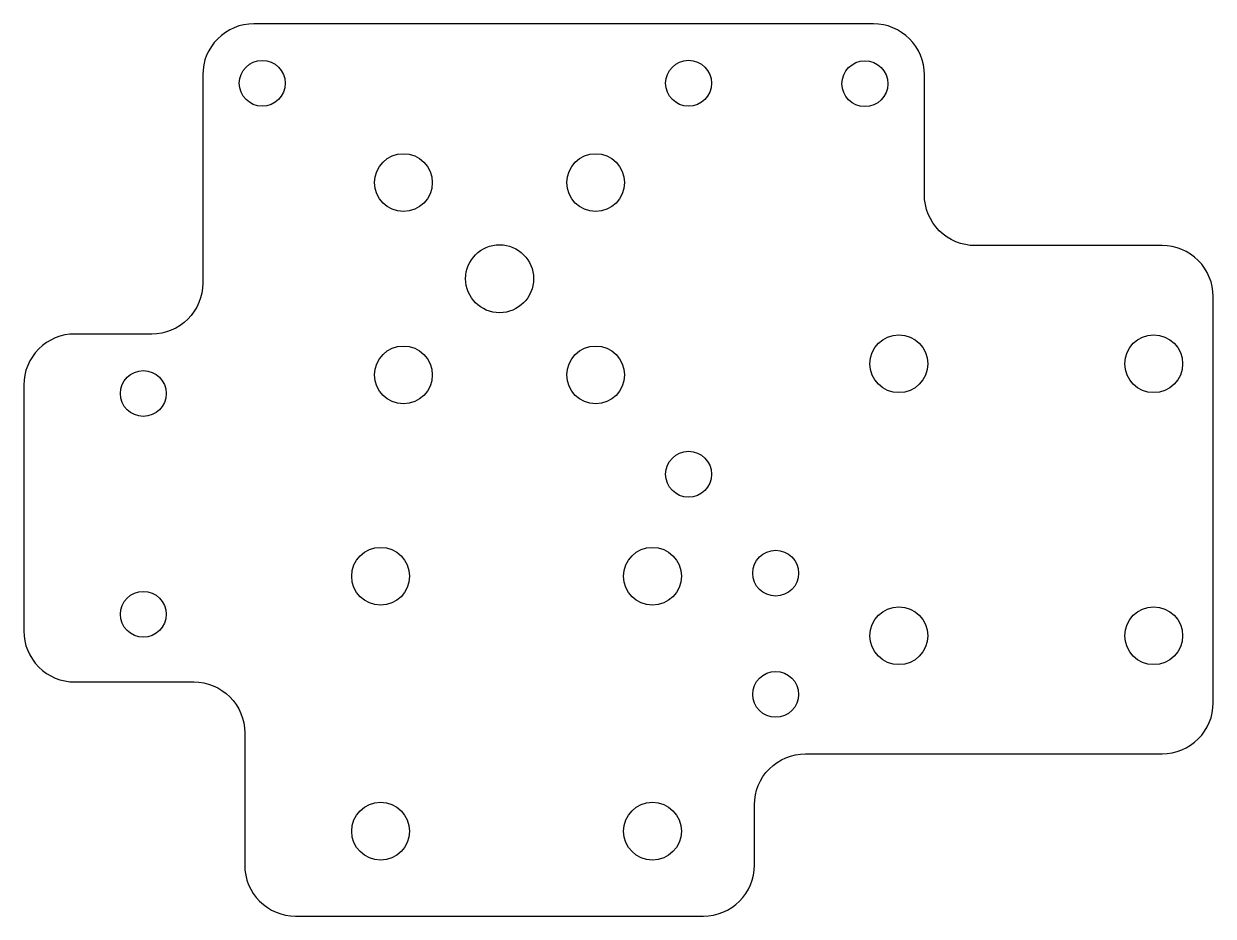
# Model space of a CAD drawing. Header units: millimetres. Extents: x -29 to 41, y -13 to 39.5.
import ezdxf

# ---------------------------------------------------------------- set-up
doc = ezdxf.new("R2010")
doc.units = ezdxf.units.MM
doc.layers.get('0').update_dxf_attribs({"linetype": 'CONTINUOUS'})

msp = doc.modelspace()

# ---------------------------------------------------------------- linework, layer by layer
msp.add_lwpolyline([(-29, 3.8, 0.414214), (-26, 0.8), (-19, 0.8, -0.414214), (-16, -2.2), (-16, -9.98, 0.414214), (-13, -12.98), (11, -12.98, 0.414214), (14, -9.98), (14, -6.43, -0.414214), (17, -3.43), (38, -3.43, 0.414214), (41, -0.43), (41, 23.47, 0.414214), (38, 26.47), (27, 26.47, -0.414214), (24, 29.47), (24, 36.52, 0.414214), (21, 39.52), (-15.466, 39.52, 0.414214), (-18.466, 36.52), (-18.466, 24.27, -0.414214), (-21.466, 21.27), (-26, 21.27, 0.414214), (-29, 18.27)], format="xyb", close=True)
for centre, radius in [((-14.966, 36.02), 1.35), ((10.123, 36.021), 1.35), ((20.5, 35.995), 1.35), ((-6.657, 30.177), 1.7), ((4.657, 30.177), 1.7), ((-1, 24.52), 2), ((22.5, 19.52), 1.7), ((37.5, 19.52), 1.7), ((-6.657, 18.863), 1.7), ((4.657, 18.863), 1.7), ((-21.966, 17.77), 1.35), ((10.125, 13.021), 1.35), ((-8, 7.02), 1.7), ((8, 7.02), 1.7), ((15.25, 7.2), 1.35), ((-21.966, 4.781), 1.35), ((22.5, 3.52), 1.7), ((37.5, 3.52), 1.7), ((15.25, 0.07), 1.35), ((-8, -7.98), 1.7), ((8, -7.98), 1.7)]:
    msp.add_circle(centre, radius)

doc.saveas('drawing.dxf')
